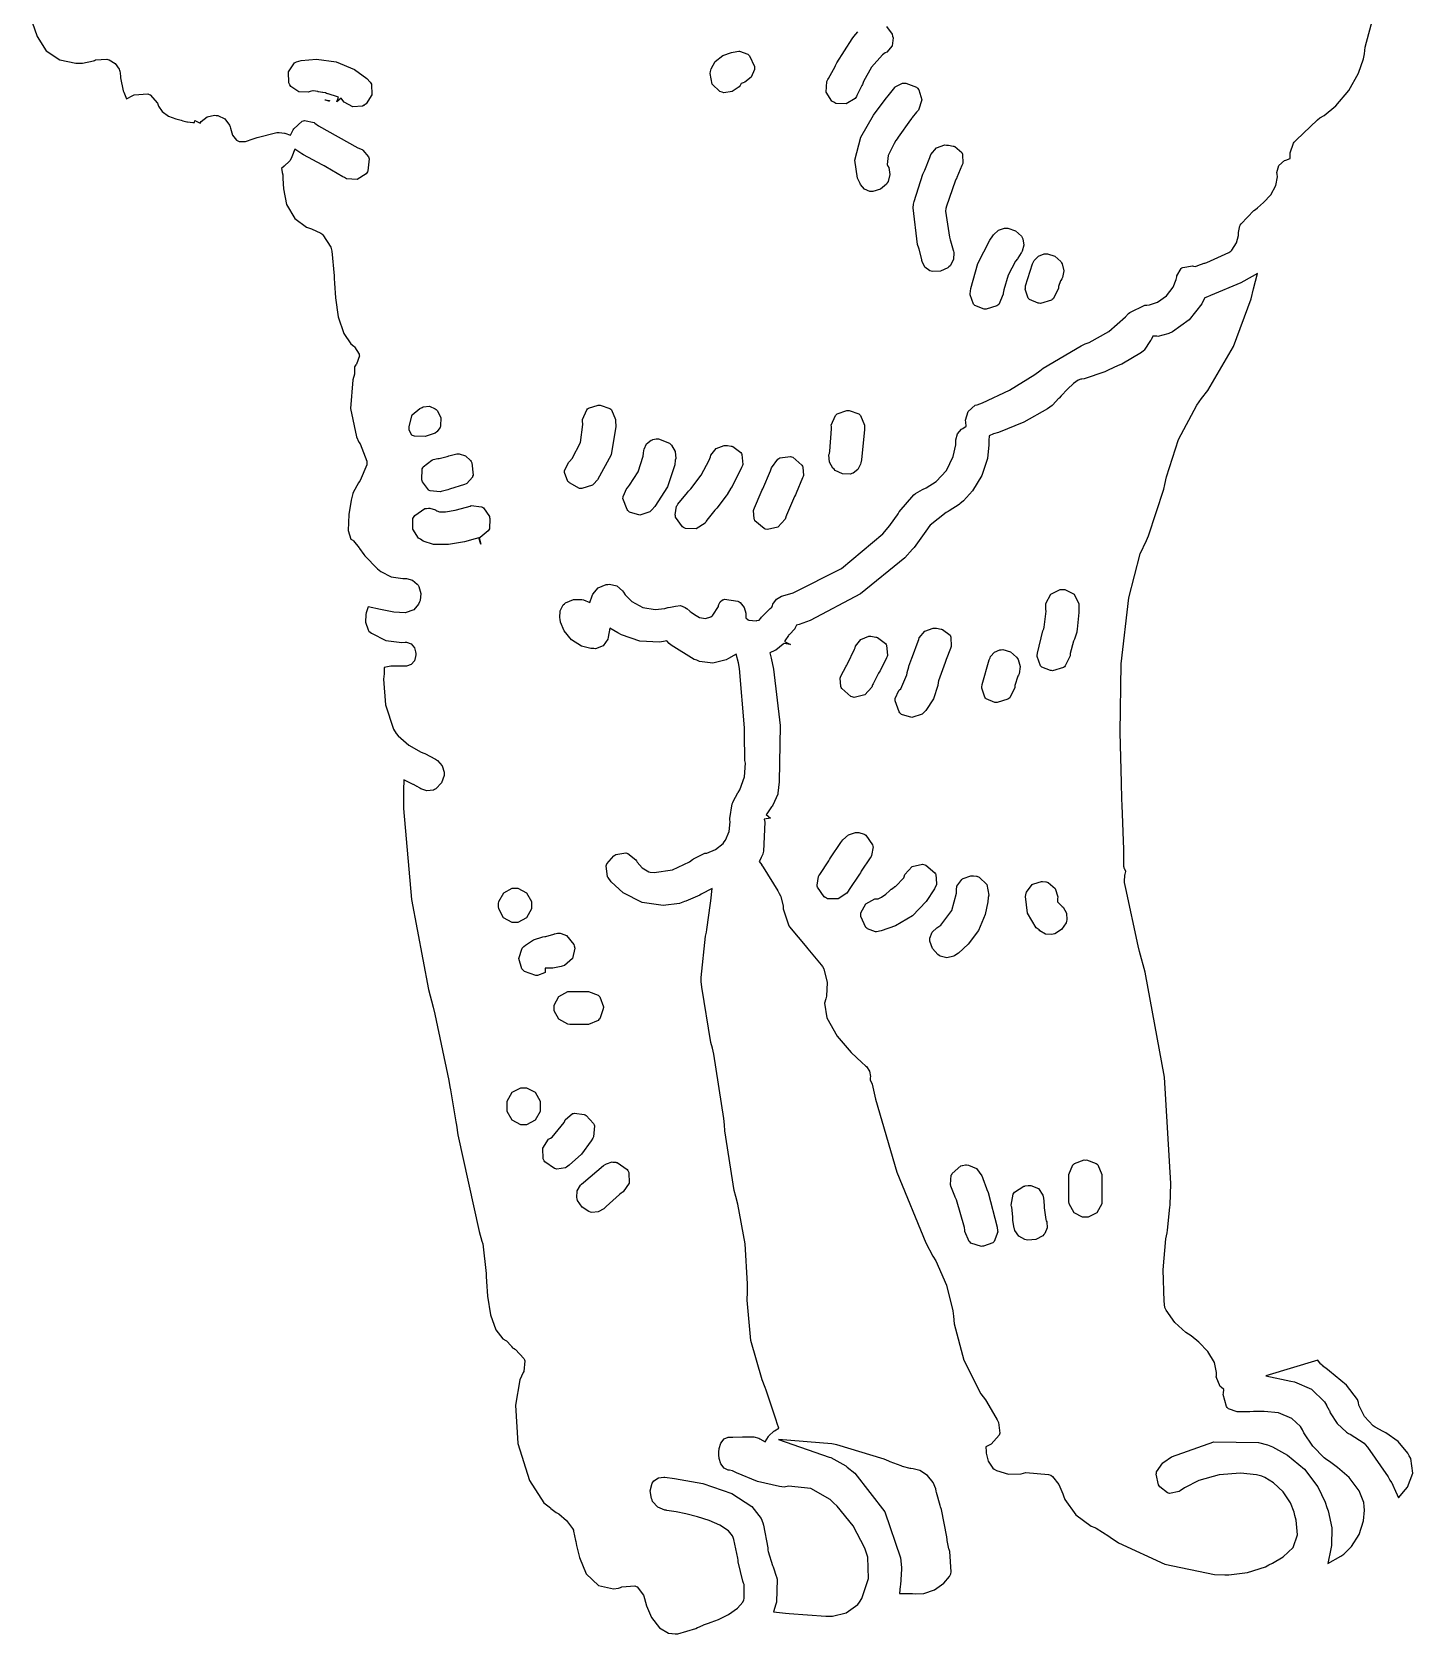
# Model space of a CAD drawing. Extents: x 1.35 to 8.39, y 2.23 to 9.33.
# Drawn here: x 4.453 to 7.599, y 2.23 to 5.881 of the extents above; entities that cross this region are included whole.
import ezdxf

# ---------------------------------------------------------------- set-up
doc = ezdxf.new("R2010")
doc.units = 0
doc.layers.get('0').update_dxf_attribs({"linetype": 'CONTINUOUS'})

msp = doc.modelspace()

# ---------------------------------------------------------------- linework, layer by layer
at = {"color": 0}
for points in [[(4.45313, 5.90321), (4.4649, 5.87071), (4.48503, 5.83794), (4.51633, 5.81728), (4.55296, 5.81006), (4.56521, 5.81006), (4.56776, 5.81011), (4.59315, 5.81521), (4.5956, 5.81614), (4.59793, 5.81728), (4.62343, 5.81896), (4.62597, 5.81814), (4.62907, 5.81733), (4.64236, 5.80897), (4.65153, 5.79622), (4.65261, 5.79313), (4.65278, 5.79199), (4.65429, 5.78043), (4.65446, 5.77924), (4.65446, 5.77919), (4.65462, 5.77615), (4.66103, 5.74653), (4.66217, 5.74365), (4.66868, 5.72879), (4.683, 5.73633), (4.683, 5.73628), (4.68582, 5.73779), (4.71674, 5.73975), (4.71978, 5.73861), (4.72217, 5.73757), (4.73893, 5.71858), (4.73964, 5.71604), (4.74104, 5.71169), (4.7494, 5.69993), (4.76417, 5.68935), (4.78093, 5.68278), (4.79292, 5.67958), (4.79693, 5.6786), (4.80572, 5.67643), (4.80578, 5.67643), (4.80718, 5.67611), (4.81912, 5.67437), (4.82314, 5.67437), (4.82417, 5.67931), (4.83632, 5.67324), (4.83811, 5.67649), (4.85172, 5.68778), (4.86908, 5.69125), (4.87278, 5.6906), (4.87646, 5.69032), (4.89258, 5.68257), (4.90321, 5.66818), (4.90419, 5.66456), (4.90494, 5.66135), (4.91, 5.646), (4.91906, 5.63417), (4.92188, 5.63271), (4.92464, 5.63129), (4.93918, 5.63092), (4.95692, 5.63699), (4.96137, 5.63878), (4.96565, 5.64057), (5.01058, 5.65147), (5.01525, 5.65186), (5.01644, 5.65201), (5.02821, 5.6505), (5.02935, 5.65007), (5.04232, 5.64535), (5.04839, 5.6575), (5.04949, 5.66), (5.06879, 5.67763), (5.0714, 5.67844), (5.07368, 5.67899), (5.09565, 5.67432), (5.09754, 5.6729), (5.10612, 5.66726), (5.19564, 5.61714), (5.20497, 5.61274), (5.20682, 5.61182), (5.21967, 5.59619), (5.22026, 5.59413), (5.22108, 5.59147), (5.21847, 5.5644), (5.21718, 5.5619), (5.21442, 5.55751), (5.19368, 5.54492), (5.16954, 5.54644), (5.16504, 5.54904), (5.16097, 5.55094), (5.12235, 5.57351), (5.11871, 5.57611), (5.11426, 5.57801), (5.07178, 5.60075), (5.06776, 5.60335), (5.05214, 5.61356), (5.04525, 5.59625), (5.04531, 5.59625), (5.04497, 5.59538), (5.04031, 5.58735), (5.03971, 5.58658), (5.03874, 5.58561), (5.0286, 5.57601), (5.02756, 5.57508), (5.02149, 5.56961), (5.02268, 5.56147), (5.02274, 5.56093), (5.02436, 5.55518), (5.02463, 5.55464), (5.02468, 5.54688), (5.02593, 5.52344), (5.0331, 5.48796), (5.05181, 5.45546), (5.07807, 5.43625), (5.08789, 5.43311), (5.09, 5.43224), (5.111, 5.4221), (5.11307, 5.42096), (5.11583, 5.41889), (5.13411, 5.39057), (5.13488, 5.38715), (5.13596, 5.38157), (5.14171, 5.32503), (5.14176, 5.31933), (5.14225, 5.30826), (5.14447, 5.27496), (5.15067, 5.23167), (5.16351, 5.19353), (5.17936, 5.17019), (5.18642, 5.16461), (5.1881, 5.16347), (5.19846, 5.14649), (5.19868, 5.14442), (5.19889, 5.14236), (5.19233, 5.12358), (5.19092, 5.12207), (5.18756, 5.11789), (5.18756, 5.10656), (5.18761, 5.10656), (5.18767, 5.10612), (5.18767, 5.10157), (5.18761, 5.10107), (5.1836, 5.08826), (5.17828, 5.02251), (5.19211, 4.95801), (5.19775, 4.94581), (5.20036, 4.94239), (5.21565, 4.9025), (5.21599, 4.89817), (5.21556, 4.89432), (5.20096, 4.85872), (5.19857, 4.85563), (5.19715, 4.85351), (5.18479, 4.83138), (5.18375, 4.82904), (5.18365, 4.82883), (5.18018, 4.81407), (5.17449, 4.78082), (5.17344, 4.74501), (5.17936, 4.72493), (5.18375, 4.72228), (5.18554, 4.72125), (5.1984, 4.70546), (5.19906, 4.70344), (5.20904, 4.68994), (5.21149, 4.68658), (5.24046, 4.65701), (5.24382, 4.65446), (5.24794, 4.6511), (5.27165, 4.63938), (5.29775, 4.6351), (5.30311, 4.63536), (5.30604, 4.63542), (5.31976, 4.63135), (5.33083, 4.62224), (5.33247, 4.61974), (5.33431, 4.61692), (5.33892, 4.60124), (5.33724, 4.5849), (5.33594, 4.58176), (5.33393, 4.57682), (5.32275, 4.56392), (5.30311, 4.55707), (5.27756, 4.55826), (5.25444, 4.56272), (5.24685, 4.56451), (5.21853, 4.57058), (5.21463, 4.55692), (5.21338, 4.55344), (5.21257, 4.53543), (5.21853, 4.51844), (5.22071, 4.5154), (5.22635, 4.51047), (5.25922, 4.49397), (5.29568, 4.48921), (5.30317, 4.49013), (5.30658, 4.49013), (5.31694, 4.48622), (5.32417, 4.47743), (5.32699, 4.4681), (5.32747, 4.46403), (5.32747, 4.46262), (5.32747, 4.46126), (5.32699, 4.45714), (5.32417, 4.44781), (5.31689, 4.43901), (5.30658, 4.43511), (5.30317, 4.43511), (5.2704, 4.43511), (5.25532, 4.43261), (5.25532, 4.41758), (5.25537, 4.41758), (5.25401, 4.40587), (5.25825, 4.3476), (5.27681, 4.29215), (5.28261, 4.28179), (5.28689, 4.27692), (5.31147, 4.25575), (5.33963, 4.23964), (5.34571, 4.23725), (5.34814, 4.23611), (5.37207, 4.22325), (5.3744, 4.22179), (5.37722, 4.22021), (5.38769, 4.20856), (5.39214, 4.19347), (5.39199, 4.19021), (5.39182, 4.18653), (5.38569, 4.16949), (5.37343, 4.15619), (5.37022, 4.15429), (5.36746, 4.153), (5.35281, 4.15121), (5.33882, 4.15582), (5.33643, 4.15767), (5.33583, 4.15799), (5.33035, 4.16103), (5.32981, 4.16129), (5.32926, 4.16162), (5.32183, 4.16569), (5.32107, 4.16601), (5.30029, 4.17632), (5.29921, 4.1531), (5.29915, 4.15315), (5.29964, 4.11139), (5.31776, 3.90349), (5.3565, 3.6984), (5.36735, 3.65799), (5.37082, 3.64208), (5.40235, 3.49126), (5.40489, 3.477), (5.40625, 3.46967), (5.41872, 3.39665), (5.41997, 3.38932), (5.41997, 3.38926), (5.42307, 3.36692), (5.47163, 3.14675), (5.47825, 3.12517), (5.47982, 3.11854), (5.48801, 3.05089), (5.48807, 3.04406), (5.48861, 3.03288), (5.491, 2.99918), (5.49729, 2.95736), (5.51004, 2.92247), (5.52576, 2.90246), (5.53261, 2.89822), (5.5339, 2.89746), (5.54486, 2.88656), (5.54568, 2.88519), (5.54801, 2.88146), (5.55192, 2.8795), (5.55186, 2.8795), (5.55453, 2.87825), (5.57383, 2.85726), (5.57487, 2.85449), (5.57563, 2.85215), (5.57346, 2.82796), (5.57226, 2.82574), (5.56429, 2.80886), (5.55469, 2.75142), (5.55957, 2.66357), (5.58621, 2.57964), (5.61897, 2.52881), (5.63396, 2.51687), (5.6351, 2.51594), (5.64757, 2.5064), (5.64893, 2.50543), (5.64893, 2.50549), (5.65294, 2.50319), (5.67063, 2.4885), (5.68435, 2.47006), (5.68642, 2.46588), (5.6869, 2.46414), (5.69146, 2.44293), (5.69194, 2.44054), (5.69368, 2.43138), (5.70003, 2.40386), (5.71544, 2.36681), (5.74338, 2.34006), (5.77815, 2.33274), (5.78917, 2.33431), (5.79389, 2.33578), (5.7966, 2.33724), (5.82656, 2.33903), (5.82949, 2.33789), (5.83176, 2.33686), (5.84657, 2.31803), (5.84711, 2.31554), (5.84842, 2.31017), (5.85314, 2.29406), (5.86442, 2.26725), (5.88286, 2.24333), (5.90326, 2.2315), (5.91049, 2.23047), (5.91129, 2.23036), (5.91813, 2.22965), (5.92042, 2.22965), (5.92464, 2.22993), (5.96528, 2.24203), (5.96903, 2.24408), (5.97021, 2.24463), (5.98199, 2.24978), (5.98313, 2.25017), (5.99457, 2.25439), (6.00011, 2.2564), (6.01671, 2.26275), (6.04004, 2.27382), (6.06065, 2.28847), (6.07232, 2.30231), (6.0746, 2.30757), (6.07454, 2.30757), (6.07579, 2.31065), (6.07519, 2.34261), (6.07383, 2.3456), (6.07221, 2.34983), (6.06207, 2.39372), (6.06168, 2.39822), (6.06125, 2.40261), (6.05214, 2.44526), (6.05078, 2.44937), (6.04921, 2.45367), (6.03961, 2.46457), (6.02035, 2.47749), (5.99582, 2.48817), (5.96903, 2.49669), (5.94293, 2.50325), (5.92046, 2.50782), (5.90457, 2.51053), (5.89865, 2.51139), (5.89828, 2.51144), (5.89464, 2.51178), (5.87864, 2.51872), (5.86703, 2.53174), (5.86567, 2.53504), (5.8641, 2.53842), (5.86154, 2.55621), (5.866, 2.57357), (5.86794, 2.57671), (5.86951, 2.57878), (5.8801, 2.58556), (5.89258, 2.58724), (5.89513, 2.58669), (5.91672, 2.58431), (5.98118, 2.57221), (6.04715, 2.54997), (6.09272, 2.52013), (6.1141, 2.493), (6.11778, 2.48269), (6.11936, 2.47771), (6.12924, 2.42622), (6.12961, 2.42096), (6.13015, 2.41764), (6.13992, 2.38542), (6.14133, 2.38232), (6.14208, 2.38049), (6.14882, 2.36149), (6.14936, 2.35954), (6.15056, 2.35444), (6.14903, 2.30246), (6.14757, 2.29742), (6.14264, 2.28), (6.17008, 2.27718), (6.17839, 2.27621), (6.26183, 2.27029), (6.27024, 2.27013), (6.27686, 2.26992), (6.30817, 2.27772), (6.33436, 2.29656), (6.33849, 2.30176), (6.34392, 2.31011), (6.35883, 2.35622), (6.35699, 2.40474), (6.354, 2.41417), (6.35037, 2.42524), (6.32411, 2.47635), (6.28771, 2.52083), (6.27903, 2.52849), (6.27175, 2.53608), (6.22726, 2.56082), (6.17671, 2.56629), (6.16644, 2.56424), (6.15608, 2.56549), (6.10574, 2.57736), (6.05778, 2.59674), (6.04867, 2.60167), (6.04178, 2.60331), (6.03879, 2.60331), (6.02983, 2.60736), (6.02235, 2.61724), (6.01856, 2.62956), (6.01747, 2.63803), (6.01747, 2.64085), (6.01747, 2.64372), (6.01856, 2.65224), (6.0224, 2.66456), (6.02983, 2.67443), (6.03879, 2.67844), (6.04178, 2.67844), (6.04969, 2.67844), (6.0715, 2.67876), (6.07362, 2.67887), (6.07954, 2.67904), (6.09776, 2.67871), (6.10883, 2.67563), (6.11117, 2.67437), (6.12332, 2.66781), (6.13086, 2.67958), (6.13092, 2.67964), (6.13178, 2.68093), (6.14333, 2.69168), (6.14475, 2.69243), (6.1544, 2.69851), (6.15104, 2.70953), (6.14882, 2.71701), (6.12592, 2.78537), (6.12364, 2.79172), (6.11621, 2.80886), (6.0911, 2.89817), (6.08236, 2.9905), (6.08311, 3.00911), (6.0835, 3.0275), (6.07764, 3.11893), (6.06125, 3.2091), (6.05643, 3.22678), (6.05296, 3.24013), (6.03125, 3.37603), (6.03043, 3.38976), (6.02951, 3.40457), (6.00667, 3.55083), (6.00304, 3.56515), (5.99989, 3.57758), (5.97874, 3.70389), (5.97771, 3.71664), (5.97781, 3.72607), (5.98774, 3.81976), (5.98958, 3.829), (5.99056, 3.83518), (5.99918, 3.89492), (5.99978, 3.90044), (6.00271, 3.9285), (5.97771, 3.91542), (5.97765, 3.91542), (5.97461, 3.91374), (5.94282, 3.89979), (5.93951, 3.89871), (5.928, 3.89464), (5.8909, 3.88992), (5.84321, 3.89692), (5.80013, 3.91846), (5.7724, 3.94353), (5.76535, 3.9534), (5.76406, 3.95562), (5.76118, 3.97999), (5.76193, 3.98236), (5.76264, 3.98481), (5.77869, 4.00331), (5.78103, 4.00439), (5.78299, 4.00581), (5.80593, 4.00982), (5.80832, 4.00922), (5.81065, 4.00863), (5.82883, 3.99403), (5.82997, 3.99186), (5.8316, 3.98872), (5.8431, 3.97564), (5.85824, 3.9669), (5.86165, 3.96593), (5.87028, 3.96533), (5.91254, 3.97151), (5.95122, 3.98958), (5.95811, 3.99485), (5.96029, 3.99625), (5.98324, 4.00797), (5.98568, 4.0089), (5.99013, 4.0095), (6.01058, 4.01753), (6.02761, 4.03147), (6.03033, 4.03504), (6.03299, 4.03868), (6.04167, 4.05892), (6.04357, 4.08083), (6.04292, 4.08524), (6.04269, 4.0886), (6.04818, 4.12142), (6.04949, 4.12451), (6.05072, 4.12706), (6.06125, 4.14638), (6.06212, 4.14785), (6.0656, 4.15326), (6.0765, 4.18294), (6.0784, 4.21446), (6.07742, 4.22076), (6.07715, 4.22592), (6.07611, 4.27653), (6.07607, 4.28153), (6.07639, 4.29508), (6.06489, 4.42985), (6.06228, 4.44314), (6.05767, 4.463), (6.03999, 4.45296), (6.03444, 4.44987), (6.00435, 4.44249), (5.97364, 4.44629), (5.96783, 4.44874), (5.96192, 4.45085), (5.90924, 4.48307), (5.90474, 4.48736), (5.89919, 4.493), (5.89139, 4.4916), (5.88243, 4.49018), (5.83794, 4.49235), (5.79579, 4.50672), (5.78808, 4.51133), (5.76986, 4.52229), (5.76568, 4.50125), (5.76563, 4.50125), (5.76503, 4.49729), (5.75429, 4.48188), (5.73676, 4.47515), (5.73275, 4.47547), (5.72586, 4.47558), (5.70529, 4.4809), (5.68213, 4.49507), (5.66521, 4.51633), (5.65739, 4.53603), (5.65647, 4.54281), (5.65543, 4.54596), (5.65597, 4.56158), (5.66347, 4.57536), (5.6659, 4.57747), (5.66883, 4.58008), (5.68636, 4.58772), (5.70546, 4.58762), (5.70921, 4.58637), (5.72379, 4.58083), (5.72894, 4.59554), (5.72894, 4.5956), (5.73053, 4.59928), (5.74328, 4.61367), (5.76085, 4.62153), (5.76481, 4.6219), (5.76839, 4.62235), (5.78521, 4.61843), (5.79856, 4.60736), (5.8004, 4.60422), (5.80419, 4.59819), (5.81993, 4.58268), (5.84483, 4.56912), (5.87283, 4.56446), (5.89475, 4.56694), (5.90153, 4.56933), (5.90207, 4.56933), (5.90739, 4.56982), (5.90793, 4.56993), (5.91531, 4.57146), (5.919, 4.57226), (5.93061, 4.57346), (5.94092, 4.56917), (5.94396, 4.56722), (5.9439, 4.56722), (5.94467, 4.56674), (5.95193, 4.56104), (5.95264, 4.56039), (5.95492, 4.55849), (5.96203, 4.5529), (5.97396, 4.54622), (5.98768, 4.54406), (5.99929, 4.54779), (6.00239, 4.55007), (6.00418, 4.5516), (6.01671, 4.57135), (6.01731, 4.57362), (6.01801, 4.57568), (6.02115, 4.58242), (6.02604, 4.58626), (6.02761, 4.58681), (6.02767, 4.58681), (6.03071, 4.58794), (6.06142, 4.58393), (6.06413, 4.58203), (6.06646, 4.5804), (6.07519, 4.5695), (6.07904, 4.55604), (6.07904, 4.55317), (6.07904, 4.5459), (6.08458, 4.54139), (6.08604, 4.54042), (6.10275, 4.53863), (6.10439, 4.53922), (6.11008, 4.54031), (6.11361, 4.54497), (6.11367, 4.54503), (6.11518, 4.5471), (6.13308, 4.56543), (6.13514, 4.567), (6.13861, 4.56972), (6.14014, 4.57394), (6.14014, 4.574), (6.141, 4.57671), (6.14903, 4.58783), (6.16069, 4.595), (6.16347, 4.59565), (6.18728, 4.60275), (6.29742, 4.65793), (6.39171, 4.73714), (6.40767, 4.75624), (6.40929, 4.75831), (6.42486, 4.78065), (6.42643, 4.78299), (6.42888, 4.78749), (6.46208, 4.82579), (6.46619, 4.82883), (6.48193, 4.83832), (6.49013, 4.84153), (6.51286, 4.85612), (6.53674, 4.88167), (6.55208, 4.91308), (6.55767, 4.93951), (6.55772, 4.94829), (6.55767, 4.95128), (6.56185, 4.9649), (6.57107, 4.97575), (6.57357, 4.97726), (6.58143, 4.98264), (6.58062, 4.99164), (6.58068, 4.99164), (6.58003, 4.9961), (6.58594, 5.01617), (6.60178, 5.02994), (6.60607, 5.03114), (6.61887, 5.03575), (6.68039, 5.06446), (6.73801, 5.10032), (6.74892, 5.10851), (6.757, 5.11447), (6.8431, 5.16558), (6.85221, 5.16986), (6.86176, 5.1735), (6.90614, 5.19835), (6.94467, 5.23144), (6.95139, 5.23921), (6.95432, 5.24169), (6.98876, 5.25786), (6.99257, 5.25851), (6.99881, 5.25922), (7.01708, 5.2654), (7.03765, 5.27935), (7.05279, 5.29904), (7.06006, 5.31689), (7.06114, 5.32308), (7.06136, 5.32508), (7.07129, 5.34201), (7.07292, 5.34321), (7.07487, 5.3444), (7.09685, 5.34776), (7.09907, 5.34722), (7.10331, 5.34636), (7.10736, 5.34793), (7.10878, 5.34847), (7.12332, 5.35357), (7.12478, 5.354), (7.12999, 5.35563), (7.17947, 5.37825), (7.18414, 5.38113), (7.1869, 5.38385), (7.1971, 5.40007), (7.20171, 5.41699), (7.20171, 5.42258), (7.20182, 5.4241), (7.20492, 5.43892), (7.2054, 5.44032), (7.20762, 5.4439), (7.23693, 5.47401), (7.24046, 5.47635), (7.24517, 5.48014), (7.25906, 5.49192), (7.27572, 5.50965), (7.28717, 5.53093), (7.29064, 5.55057), (7.29015, 5.55697), (7.2895, 5.56049), (7.29383, 5.57656), (7.30626, 5.58768), (7.30968, 5.58865), (7.31982, 5.59218), (7.31982, 5.60292), (7.31972, 5.60536), (7.32715, 5.62761), (7.32867, 5.62944), (7.33306, 5.63456), (7.38194, 5.68083), (7.38732, 5.6849), (7.39703, 5.69086), (7.42378, 5.71283), (7.4534, 5.74729), (7.47526, 5.78717), (7.48639, 5.81999), (7.4885, 5.83117), (7.49018, 5.84592), (7.50922, 5.91715)], [(6.40012, 5.89307), (6.41265, 5.87576), (6.41374, 5.87136), (6.41493, 5.86757), (6.41254, 5.84901), (6.4005, 5.83469), (6.39692, 5.83296), (6.3909, 5.8284), (6.3655, 5.80089), (6.34722, 5.76828), (6.34478, 5.76112), (6.34364, 5.75874), (6.33236, 5.73617), (6.33122, 5.7341), (6.33122, 5.73406), (6.32856, 5.7296), (6.30817, 5.71674), (6.28407, 5.71815), (6.27962, 5.72081), (6.27512, 5.72347), (6.26226, 5.74387), (6.26367, 5.76796), (6.26633, 5.7724), (6.26785, 5.77507), (6.28256, 5.80181), (6.28396, 5.80447), (6.28674, 5.81039), (6.32129, 5.86524), (6.32542, 5.87028), (6.33469, 5.88097)]]:
    msp.add_lwpolyline(points, dxfattribs=at)
for points in [[(5.21018, 5.71425), (5.21013, 5.71425), (5.20594, 5.71197), (5.18381, 5.7105), (5.16428, 5.72114), (5.16151, 5.72493), (5.15994, 5.72706), (5.1575, 5.72976), (5.14757, 5.72151), (5.15126, 5.73247), (5.14919, 5.73318), (5.12804, 5.73958), (5.12603, 5.74013), (5.12299, 5.74083), (5.12299, 5.74197), (5.11561, 5.74306), (5.11572, 5.74311), (5.11481, 5.74322), (5.10607, 5.74463), (5.10519, 5.74479), (5.10417, 5.74511), (5.09358, 5.74653), (5.09256, 5.74647), (5.08649, 5.74511), (5.08219, 5.74354), (5.06076, 5.74474), (5.04292, 5.75672), (5.04047, 5.76053), (5.03803, 5.76519), (5.03749, 5.78965), (5.05083, 5.81022), (5.05533, 5.81288), (5.06629, 5.81592), (5.10097, 5.81896), (5.14578, 5.81278), (5.18744, 5.79508), (5.21565, 5.77474), (5.22358, 5.7665), (5.22613, 5.76199), (5.22738, 5.73779), (5.21457, 5.71718), (5.21013, 5.71442), (5.21018, 5.71425)], [(6.07357, 5.76497), (6.06907, 5.76324), (6.06646, 5.75922), (6.06651, 5.75922), (6.06418, 5.75597), (6.04829, 5.74501), (6.02914, 5.74246), (6.02522, 5.74333), (6.02018, 5.7449), (6.00256, 5.76188), (5.99778, 5.78597), (5.99918, 5.79101), (6.00022, 5.79693), (6.00956, 5.81358), (6.02724, 5.82731), (6.04688, 5.83442), (6.05903, 5.83669), (6.0631, 5.83703), (6.06515, 5.83713), (6.0841, 5.82992), (6.08561, 5.82844), (6.08768, 5.82661), (6.09918, 5.80219), (6.09928, 5.79937), (6.09912, 5.79546), (6.09185, 5.77815), (6.07731, 5.76622), (6.07362, 5.76497), (6.07357, 5.76497)], [(6.46918, 5.69894), (6.46821, 5.69775), (6.45844, 5.6856), (6.45747, 5.68435), (6.45421, 5.68078), (6.42617, 5.64144), (6.42383, 5.63721), (6.42139, 5.63325), (6.4171, 5.62642), (6.40338, 5.59896), (6.40147, 5.57844), (6.40315, 5.57508), (6.40483, 5.5721), (6.40776, 5.55588), (6.40354, 5.53993), (6.40164, 5.53706), (6.39963, 5.53396), (6.38585, 5.5224), (6.3686, 5.51719), (6.3649, 5.51725), (6.36208, 5.51747), (6.34961, 5.52279), (6.3406, 5.53288), (6.33957, 5.53549), (6.33356, 5.54736), (6.32781, 5.58903), (6.3411, 5.64111), (6.37033, 5.69125), (6.39714, 5.72715), (6.40642, 5.73882), (6.41857, 5.75461), (6.41976, 5.75613), (6.43653, 5.764), (6.43847, 5.764), (6.44108, 5.764), (6.44374, 5.76406), (6.4681, 5.75483), (6.47011, 5.75304), (6.47353, 5.74918), (6.48019, 5.72586), (6.47271, 5.70275), (6.46913, 5.699), (6.46918, 5.69894)], [(5.1301, 5.72288), (5.12939, 5.7231), (5.1225, 5.72526), (5.12185, 5.72542), (5.12071, 5.72542), (5.12071, 5.72597), (5.13103, 5.72433), (5.13097, 5.72424), (5.1301, 5.72325), (5.13004, 5.72304), (5.1301, 5.72288)], [(6.49957, 5.59733), (6.50087, 5.60135), (6.51389, 5.61654), (6.53261, 5.62337), (6.53683, 5.62321), (6.5409, 5.62321), (6.55181, 5.62093), (6.55317, 5.62044), (6.55524, 5.61985), (6.57135, 5.60628), (6.57232, 5.60428), (6.57324, 5.60232), (6.57368, 5.58128), (6.57286, 5.57926), (6.57183, 5.57656), (6.56017, 5.54904), (6.55897, 5.54628), (6.55892, 5.54622), (6.55621, 5.54085), (6.5364, 5.48421), (6.53515, 5.47831), (6.53461, 5.47228), (6.54303, 5.41292), (6.54525, 5.40722), (6.5459, 5.40506), (6.55181, 5.38346), (6.55231, 5.38129), (6.55317, 5.3781), (6.55225, 5.36214), (6.5446, 5.3481), (6.54215, 5.34586), (6.53939, 5.34337), (6.52317, 5.33556), (6.50515, 5.33464), (6.50157, 5.33556), (6.49875, 5.33649), (6.48753, 5.34494), (6.48101, 5.35736), (6.48058, 5.36025), (6.48004, 5.36263), (6.47407, 5.3859), (6.47347, 5.38818), (6.47071, 5.39626), (6.46056, 5.47987), (6.46132, 5.48833), (6.46257, 5.49479), (6.48286, 5.55692), (6.48562, 5.56282), (6.48682, 5.56569), (6.49854, 5.59451), (6.49957, 5.59739), (6.49957, 5.59733)], [(6.64236, 5.41607), (6.64378, 5.41883), (6.65468, 5.42914), (6.66889, 5.43392), (6.67204, 5.43386), (6.67269, 5.43386), (6.67643, 5.43375), (6.69368, 5.42785), (6.70719, 5.41564), (6.70915, 5.41238), (6.71061, 5.40972), (6.71306, 5.39524), (6.70904, 5.38103), (6.70731, 5.37853), (6.70654, 5.37739), (6.69894, 5.36513), (6.69824, 5.36388), (6.6939, 5.35818), (6.67703, 5.32693), (6.66678, 5.29292), (6.66581, 5.28581), (6.66581, 5.28315), (6.65539, 5.25988), (6.65343, 5.25808), (6.65142, 5.25635), (6.62696, 5.24903), (6.62435, 5.24935), (6.62201, 5.24924), (6.60124, 5.25754), (6.59967, 5.25917), (6.59804, 5.26085), (6.5905, 5.2819), (6.59071, 5.28418), (6.59218, 5.29611), (6.60829, 5.35335), (6.63536, 5.40636), (6.64236, 5.41607)], [(6.73508, 5.35726), (6.73622, 5.35997), (6.74576, 5.37022), (6.75879, 5.37538), (6.76172, 5.37549), (6.76297, 5.37549), (6.7666, 5.37538), (6.78331, 5.36963), (6.79671, 5.35801), (6.79867, 5.35493), (6.8004, 5.35215), (6.8041, 5.33681), (6.80078, 5.32129), (6.7991, 5.31847), (6.79699, 5.31461), (6.79699, 5.31467), (6.79622, 5.31353), (6.79161, 5.30046), (6.7915, 5.29904), (6.79135, 5.29633), (6.77962, 5.27294), (6.77756, 5.27121), (6.77544, 5.26947), (6.75032, 5.26226), (6.74767, 5.26258), (6.74539, 5.26253), (6.72547, 5.27106), (6.72396, 5.27268), (6.72244, 5.27436), (6.71593, 5.29497), (6.71625, 5.29719), (6.71664, 5.30251), (6.73236, 5.35271), (6.73508, 5.35726)], [(6.11415, 3.99832), (6.10997, 3.99007), (6.11546, 3.98253), (6.1154, 3.98253), (6.11903, 3.97732), (6.15229, 3.92301), (6.15533, 3.91737), (6.15831, 3.91211), (6.15924, 3.9101), (6.16428, 3.88878), (6.16439, 3.88656), (6.1645, 3.88243), (6.17736, 3.84381), (6.17974, 3.84039), (6.18267, 3.83643), (6.21431, 3.79878), (6.21756, 3.79503), (6.22081, 3.79129), (6.25119, 3.75499), (6.25401, 3.75114), (6.25401, 3.75119), (6.25683, 3.74544), (6.26443, 3.71479), (6.26303, 3.68317), (6.26133, 3.67692), (6.2589, 3.66699), (6.26421, 3.63396), (6.28706, 3.59239), (6.31967, 3.55496), (6.34375, 3.53185), (6.352, 3.52431), (6.354, 3.52274), (6.361, 3.51232), (6.36322, 3.49994), (6.3629, 3.49735), (6.36236, 3.49278), (6.3674, 3.48258), (6.3674, 3.48253), (6.37451, 3.44851), (6.4235, 3.2819), (6.48975, 3.12142), (6.50553, 3.09039), (6.51199, 3.08008), (6.53678, 3.0249), (6.55094, 2.96599), (6.55214, 2.95383), (6.55388, 2.93664), (6.57601, 2.85374), (6.61486, 2.77729), (6.62506, 2.76324), (6.6275, 2.75917), (6.65175, 2.71772), (6.65408, 2.71343), (6.65408, 2.71338), (6.65533, 2.71126), (6.65831, 2.68756), (6.65761, 2.68517), (6.65663, 2.68251), (6.63803, 2.66206), (6.63542, 2.66086), (6.62592, 2.65631), (6.62685, 2.64583), (6.62685, 2.64199), (6.63172, 2.62354), (6.64219, 2.60764), (6.64507, 2.60499), (6.65012, 2.60206), (6.67757, 2.59392), (6.70628, 2.59463), (6.71192, 2.59608), (6.71707, 2.59728), (6.7691, 2.59343), (6.77408, 2.59147), (6.77772, 2.58849), (6.79237, 2.57042), (6.80186, 2.54915), (6.80296, 2.54454), (6.80615, 2.5364), (6.83122, 2.50119), (6.86604, 2.47564), (6.87418, 2.47222), (6.87722, 2.4706), (6.90663, 2.45242), (6.90944, 2.45042), (6.92871, 2.43722), (7.03396, 2.38894), (7.14735, 2.36535), (7.17074, 2.36447), (7.17942, 2.36426), (7.22239, 2.36947), (7.26346, 2.38297), (7.27126, 2.38687), (7.27946, 2.39128), (7.3036, 2.40543), (7.3265, 2.42654), (7.33658, 2.45594), (7.3335, 2.48904), (7.33051, 2.49946), (7.32883, 2.50694), (7.32026, 2.52849), (7.3036, 2.55376), (7.28142, 2.57443), (7.26161, 2.58649), (7.25461, 2.58931), (7.24283, 2.59233), (7.20622, 2.59619), (7.15799, 2.59267), (7.11165, 2.57904), (7.07872, 2.5625), (7.06879, 2.55556), (7.06685, 2.55425), (7.0446, 2.55003), (7.04232, 2.55057), (7.04004, 2.55117), (7.02225, 2.56515), (7.02115, 2.56722), (7.01958, 2.56933), (7.01406, 2.59392), (7.0146, 2.59646), (7.01508, 2.59907), (7.02951, 2.61974), (7.03174, 2.6211), (7.04889, 2.63308), (7.14524, 2.66732), (7.24744, 2.66624), (7.26764, 2.66049), (7.27951, 2.65614), (7.31332, 2.63747), (7.35211, 2.60508), (7.38254, 2.56478), (7.39958, 2.53017), (7.40338, 2.51801), (7.40625, 2.51047), (7.41433, 2.47131), (7.41368, 2.43132), (7.41222, 2.42333), (7.4056, 2.39003), (7.43479, 2.40722), (7.44146, 2.41189), (7.45904, 2.42936), (7.47651, 2.45654), (7.48643, 2.48731), (7.48876, 2.51199), (7.48813, 2.52007), (7.48714, 2.52935), (7.47635, 2.55621), (7.45389, 2.58594), (7.42725, 2.60932), (7.40918, 2.62235), (7.40306, 2.62646), (7.39714, 2.63103), (7.37125, 2.6575), (7.35064, 2.68821), (7.34739, 2.69488), (7.34299, 2.70242), (7.32324, 2.72103), (7.29318, 2.73351), (7.26025, 2.73703), (7.23583, 2.73649), (7.22775, 2.73606), (7.22271, 2.73579), (7.1984, 2.73579), (7.17882, 2.74251), (7.17617, 2.74561), (7.17426, 2.74794), (7.16689, 2.77567), (7.16738, 2.7786), (7.16846, 2.78678), (7.16237, 2.79215), (7.16038, 2.79372), (7.15104, 2.81581), (7.15136, 2.81831), (7.15175, 2.82579), (7.14681, 2.84864), (7.13222, 2.87364), (7.11133, 2.89475), (7.09403, 2.90881), (7.08817, 2.91331), (7.08817, 2.91325), (7.08214, 2.91678), (7.05643, 2.9394), (7.03706, 2.96767), (7.03429, 2.97401), (7.03244, 2.98817), (7.03, 3.05931), (7.0364, 3.13015), (7.03907, 3.14415), (7.03976, 3.14996), (7.04546, 3.20275), (7.04579, 3.20731), (7.04585, 3.20731), (7.04736, 3.25608), (7.03293, 3.49886), (6.98931, 3.73812), (6.97629, 3.7851), (6.97336, 3.79801), (6.94482, 3.92887), (6.94217, 3.94217), (6.94179, 3.94374), (6.94276, 3.95953), (6.94331, 3.96099), (6.94526, 3.96707), (6.94254, 3.97265), (6.94222, 3.97319), (6.94038, 3.97906), (6.94038, 3.97965), (6.94038, 4.0179), (6.93685, 4.11893), (6.93636, 4.13265), (6.93494, 4.17051), (6.93192, 4.28407), (6.93463, 4.44092), (6.95215, 4.59099), (6.97808, 4.69125), (6.99224, 4.72206), (6.99229, 4.72206), (6.99658, 4.73242), (7.03153, 4.83882), (7.03418, 4.84967), (7.03749, 4.86729), (7.06515, 4.95204), (7.10699, 5.03065), (7.1174, 5.04525), (7.13183, 5.06364), (7.19075, 5.16374), (7.23074, 5.27279), (7.23579, 5.29557), (7.24528, 5.33051), (7.21376, 5.31288), (7.21371, 5.31288), (7.20703, 5.3094), (7.13803, 5.27989), (7.13092, 5.27746), (7.12483, 5.27528), (7.12224, 5.26958), (7.12218, 5.26953), (7.118, 5.26112), (7.08931, 5.22472), (7.05176, 5.1976), (7.04318, 5.19374), (7.04107, 5.1926), (7.01807, 5.18712), (7.01568, 5.18718), (7.00689, 5.18718), (7.0025, 5.17953), (7.00119, 5.17731), (6.98665, 5.15582), (6.98508, 5.15375), (6.98107, 5.15033), (6.93604, 5.12397), (6.93115, 5.12213), (6.919, 5.11675), (6.91758, 5.11615), (6.90321, 5.10949), (6.90175, 5.10878), (6.90175, 5.10883), (6.89735, 5.10639), (6.85004, 5.09028), (6.84511, 5.08951), (6.84289, 5.08946), (6.83637, 5.08713), (6.82601, 5.07997), (6.81222, 5.06685), (6.79801, 5.05171), (6.79335, 5.0466), (6.79204, 5.04514), (6.77843, 5.03076), (6.77701, 5.0294), (6.76682, 5.02225), (6.71283, 4.9916), (6.65528, 4.96837), (6.64333, 4.96485), (6.63336, 4.96039), (6.63297, 4.94982), (6.63331, 4.93961), (6.62956, 4.90869), (6.61703, 4.86996), (6.59603, 4.83507), (6.57514, 4.81196), (6.56722, 4.8055), (6.56515, 4.80382), (6.54275, 4.78911), (6.54036, 4.78787), (6.53603, 4.78592), (6.49908, 4.75662), (6.49615, 4.75282), (6.49343, 4.74832), (6.46272, 4.70578), (6.45931, 4.70176), (6.44168, 4.68235), (6.34076, 4.6001), (6.22558, 4.53933), (6.20085, 4.53065), (6.19476, 4.5286), (6.19206, 4.52251), (6.192, 4.52251), (6.19125, 4.52089), (6.1791, 4.50749), (6.17751, 4.50657), (6.17638, 4.50553), (6.16813, 4.49283), (6.16764, 4.49138), (6.18137, 4.48497), (6.16564, 4.48731), (6.1645, 4.4854), (6.14768, 4.47157), (6.14561, 4.47081), (6.13428, 4.46565), (6.13715, 4.4535), (6.1371, 4.4535), (6.14258, 4.42828), (6.15739, 4.30051), (6.15511, 4.17188), (6.15213, 4.14621), (6.15192, 4.14344), (6.14111, 4.11849), (6.13926, 4.11643), (6.13775, 4.11453), (6.1269, 4.09901), (6.12597, 4.09754), (6.13558, 4.08882), (6.12147, 4.08692), (6.12147, 4.08653), (6.12256, 4.07997), (6.11979, 4.014), (6.11822, 4.00754), (6.11789, 4.00678), (6.11453, 3.99914), (6.11415, 3.99837), (6.11415, 3.99832)], [(5.31207, 4.97428), (5.31239, 4.98204), (5.31928, 5.00792), (5.33637, 5.023), (5.34185, 5.02528), (5.34179, 5.02528), (5.34446, 5.02669), (5.35872, 5.028), (5.3719, 5.02225), (5.37408, 5.02007), (5.37668, 5.01742), (5.38428, 5.00108), (5.38406, 4.98307), (5.38276, 4.97954), (5.38232, 4.97857), (5.37646, 4.96994), (5.37571, 4.96924), (5.37158, 4.96647), (5.34879, 4.95893), (5.32476, 4.95996), (5.3201, 4.96149), (5.31874, 4.96197), (5.31201, 4.97299), (5.31218, 4.97433), (5.31207, 4.97428)], [(5.73226, 4.84993), (5.73221, 4.84999), (5.73019, 4.84825), (5.70557, 4.84022), (5.7029, 4.84044), (5.70025, 4.84071), (5.6774, 4.85297), (5.67578, 4.85504), (5.6741, 4.85661), (5.66596, 4.8769), (5.66607, 4.87912), (5.66613, 4.8814), (5.67617, 4.90076), (5.67796, 4.90213), (5.68354, 4.90847), (5.70253, 4.94532), (5.70833, 4.98628), (5.70742, 4.99468), (5.70731, 4.99729), (5.71701, 5.01992), (5.71897, 5.0216), (5.72081, 5.02311), (5.74294, 5.03065), (5.74533, 5.0306), (5.74767, 5.03065), (5.76958, 5.023), (5.77143, 5.02149), (5.77328, 5.01981), (5.78239, 4.99744), (5.78228, 4.9949), (5.78347, 4.98167), (5.77289, 4.91726), (5.74164, 4.86003), (5.73253, 4.85026), (5.73226, 4.84993)], [(6.34119, 4.89854), (6.34082, 4.89572), (6.33458, 4.88357), (6.32374, 4.87517), (6.32107, 4.87424), (6.31743, 4.87332), (6.29943, 4.87403), (6.28304, 4.88167), (6.28033, 4.88417), (6.27778, 4.88644), (6.26986, 4.90072), (6.26878, 4.91699), (6.26969, 4.92025), (6.27061, 4.92535), (6.27442, 4.97672), (6.27425, 4.98188), (6.27414, 4.98449), (6.28386, 5.00711), (6.28581, 5.00879), (6.28765, 5.01031), (6.30979, 5.0179), (6.31222, 5.01785), (6.31261, 5.01785), (6.31494, 5.0179), (6.33669, 5.01019), (6.33854, 5.00868), (6.34039, 5.007), (6.34944, 4.98454), (6.34933, 4.98199), (6.34939, 4.97499), (6.34261, 4.90543), (6.34119, 4.89854)], [(5.86453, 4.79118), (5.86453, 4.79124), (5.86079, 4.78754), (5.83768, 4.77989), (5.81435, 4.78678), (5.81054, 4.79031), (5.80865, 4.79237), (5.79937, 4.8176), (5.79953, 4.82036), (5.79953, 4.82249), (5.80789, 4.84082), (5.80946, 4.84224), (5.81467, 4.8476), (5.83442, 4.87864), (5.84521, 4.91379), (5.84592, 4.92122), (5.84722, 4.92731), (5.84717, 4.92731), (5.8475, 4.93012), (5.8534, 4.94228), (5.86404, 4.95068), (5.86669, 4.95161), (5.86757, 4.95188), (5.87506, 4.95324), (5.87756, 4.95324), (5.88032, 4.95324), (5.90543, 4.94353), (5.90756, 4.94168), (5.9101, 4.93946), (5.91824, 4.92507), (5.91954, 4.90858), (5.91872, 4.90522), (5.91737, 4.89458), (5.90088, 4.84407), (5.87218, 4.79932), (5.86481, 4.7915), (5.86453, 4.79118)], [(6.07146, 4.89285), (6.06982, 4.88829), (6.04812, 4.84511), (6.04542, 4.8411), (6.03662, 4.82656), (6.03472, 4.82362), (6.01335, 4.79579), (6.01096, 4.79318), (6.009, 4.79107), (5.99078, 4.76856), (5.9891, 4.76622), (5.98649, 4.76167), (5.96604, 4.74826), (5.94163, 4.74914), (5.93707, 4.75168), (5.93468, 4.75319), (5.91938, 4.77528), (5.91883, 4.778), (5.91829, 4.78006), (5.92165, 4.79997), (5.92279, 4.80171), (5.92469, 4.80447), (5.94618, 4.83128), (5.94846, 4.83393), (5.9484, 4.83393), (5.95389, 4.83957), (5.97754, 4.87061), (5.99593, 4.90511), (5.99875, 4.91243), (5.99978, 4.91639), (6.01172, 4.93169), (6.02979, 4.93869), (6.0339, 4.93853), (6.03722, 4.93853), (6.04622, 4.9369), (6.04731, 4.93653), (6.04964, 4.93604), (6.06808, 4.92225), (6.06928, 4.92014), (6.07042, 4.91808), (6.07226, 4.89513), (6.07146, 4.89285)], [(5.45692, 4.86828), (5.45638, 4.86638), (5.4439, 4.852), (5.44211, 4.85118), (5.43875, 4.84983), (5.40408, 4.83849), (5.40056, 4.83762), (5.38542, 4.83344), (5.38314, 4.83268), (5.36029, 4.83469), (5.35824, 4.83583), (5.35612, 4.83703), (5.34244, 4.85542), (5.34196, 4.85775), (5.34104, 4.86014), (5.34224, 4.88493), (5.34343, 4.88721), (5.34457, 4.88954), (5.36376, 4.90528), (5.36626, 4.90593), (5.36724, 4.90625), (5.37739, 4.90842), (5.37842, 4.90858), (5.38032, 4.90886), (5.39914, 4.91363), (5.40099, 4.91433), (5.40272, 4.9151), (5.42122, 4.91906), (5.42318, 4.91906), (5.42632, 4.91917), (5.44097, 4.91465), (5.45231, 4.9044), (5.45389, 4.90158), (5.45524, 4.89903), (5.45779, 4.87104), (5.45692, 4.86828)], [(6.21001, 4.86783), (6.20856, 4.86442), (6.19368, 4.82969), (6.19217, 4.82622), (6.19032, 4.82206), (6.17219, 4.77974), (6.17046, 4.77544), (6.17046, 4.77539), (6.169, 4.77035), (6.1525, 4.75228), (6.12869, 4.74681), (6.12358, 4.74799), (6.12088, 4.74886), (6.10021, 4.76682), (6.09901, 4.76937), (6.09804, 4.77115), (6.09668, 4.79053), (6.09739, 4.79243), (6.0989, 4.79606), (6.11431, 4.83208), (6.11594, 4.83567), (6.11774, 4.83974), (6.13531, 4.88075), (6.13704, 4.88488), (6.13699, 4.88488), (6.13753, 4.88743), (6.15218, 4.90744), (6.1544, 4.90869), (6.15657, 4.91), (6.18121, 4.91303), (6.18371, 4.91228), (6.18636, 4.91146), (6.20714, 4.89344), (6.20839, 4.8909), (6.20936, 4.88917), (6.21072, 4.86974), (6.21001, 4.86783)], [(5.47146, 4.72797), (5.47558, 4.71332), (5.47086, 4.72781), (5.46268, 4.72553), (5.4381, 4.71907), (5.40218, 4.71262), (5.36746, 4.713), (5.34446, 4.72011), (5.33849, 4.72461), (5.33843, 4.72461), (5.33382, 4.72721), (5.32032, 4.74744), (5.32101, 4.77181), (5.32357, 4.77642), (5.32514, 4.77886), (5.34831, 4.79449), (5.35113, 4.79503), (5.35167, 4.79514), (5.35639, 4.79568), (5.35796, 4.79568), (5.35932, 4.79574), (5.37218, 4.79161), (5.37332, 4.79075), (5.37506, 4.7895), (5.38157, 4.78717), (5.39513, 4.78689), (5.41721, 4.79096), (5.44282, 4.7979), (5.45128, 4.80046), (5.45361, 4.80126), (5.47721, 4.79878), (5.47939, 4.79753), (5.4815, 4.79628), (5.49517, 4.77686), (5.49567, 4.77442), (5.49647, 4.77208), (5.49501, 4.7481), (5.49387, 4.74588), (5.49268, 4.74371), (5.47396, 4.72863), (5.47157, 4.72797), (5.47146, 4.72797)], [(6.75797, 4.52056), (6.75922, 4.52408), (6.76335, 4.56065), (6.76292, 4.56435), (6.76292, 4.57324), (6.76292, 4.57319), (6.76297, 4.5784), (6.77414, 4.59967), (6.79563, 4.61046), (6.80083, 4.6104), (6.80599, 4.61035), (6.82726, 4.59918), (6.83806, 4.57769), (6.838, 4.57249), (6.838, 4.55806), (6.83425, 4.51947), (6.8335, 4.51471), (6.83311, 4.51303), (6.82807, 4.49675), (6.82742, 4.49517), (6.82617, 4.49257), (6.81853, 4.46463), (6.81825, 4.46169), (6.81814, 4.45904), (6.80701, 4.43582), (6.80501, 4.43408), (6.80296, 4.43235), (6.77832, 4.42492), (6.77572, 4.42524), (6.77349, 4.42529), (6.75364, 4.43321), (6.75201, 4.43468), (6.75038, 4.43636), (6.74311, 4.45736), (6.74338, 4.45964), (6.74349, 4.46496), (6.75569, 4.51585), (6.75797, 4.52056)], [(6.29508, 4.41032), (6.29606, 4.41265), (6.30783, 4.43522), (6.30919, 4.43739), (6.31114, 4.44054), (6.32699, 4.47385), (6.32818, 4.47732), (6.32921, 4.48128), (6.34119, 4.49653), (6.35926, 4.50364), (6.36339, 4.50347), (6.36447, 4.50347), (6.3756, 4.50179), (6.37668, 4.50146), (6.37901, 4.50097), (6.39751, 4.48719), (6.39871, 4.48508), (6.39985, 4.48301), (6.40175, 4.46001), (6.40099, 4.45774), (6.39985, 4.45464), (6.38514, 4.42475), (6.38336, 4.42193), (6.38189, 4.41965), (6.36925, 4.39546), (6.36817, 4.39296), (6.36675, 4.38792), (6.35032, 4.36979), (6.3265, 4.36436), (6.3214, 4.36561), (6.31868, 4.36649), (6.29796, 4.38444), (6.29676, 4.38699), (6.29579, 4.38878), (6.29432, 4.40842), (6.29508, 4.41032)], [(6.42974, 4.38113), (6.43213, 4.38379), (6.44646, 4.41575), (6.44683, 4.41928), (6.44706, 4.42063), (6.45047, 4.43386), (6.45096, 4.43517), (6.4579, 4.45372), (6.45921, 4.45731), (6.47211, 4.49274), (6.47331, 4.49625), (6.47331, 4.49621), (6.47456, 4.50022), (6.48736, 4.51546), (6.50603, 4.5224), (6.51025, 4.52219), (6.51406, 4.52219), (6.52419, 4.52013), (6.52544, 4.51969), (6.52761, 4.51921), (6.54454, 4.50575), (6.54557, 4.50375), (6.54656, 4.50179), (6.54719, 4.48019), (6.54633, 4.47814), (6.54546, 4.47564), (6.53597, 4.45074), (6.535, 4.44824), (6.535, 4.44819), (6.53321, 4.44412), (6.51856, 4.40213), (6.51742, 4.39785), (6.51671, 4.39144), (6.50689, 4.36117), (6.48936, 4.33453), (6.48481, 4.32997), (6.48107, 4.32628), (6.45779, 4.31853), (6.43431, 4.32547), (6.43044, 4.32904), (6.4285, 4.33111), (6.41932, 4.35667), (6.41949, 4.35943), (6.41949, 4.36154), (6.42811, 4.37978), (6.42974, 4.38113)], [(6.63607, 4.45469), (6.6371, 4.45731), (6.64583, 4.46739), (6.65804, 4.47271), (6.66081, 4.47293), (6.66456, 4.4731), (6.68207, 4.4681), (6.69601, 4.45632), (6.69803, 4.45307), (6.69997, 4.45025), (6.70454, 4.43431), (6.70188, 4.41792), (6.70025, 4.41488), (6.69911, 4.41292), (6.69239, 4.39154), (6.69222, 4.38926), (6.69206, 4.38661), (6.68056, 4.3635), (6.67854, 4.36176), (6.67649, 4.36008), (6.65181, 4.35254), (6.64914, 4.35281), (6.64686, 4.35275), (6.62663, 4.36117), (6.62511, 4.36279), (6.62354, 4.36447), (6.61681, 4.38531), (6.61708, 4.38753), (6.61746, 4.39339), (6.63336, 4.44954), (6.63607, 4.45475), (6.63607, 4.45469)], [(6.24588, 3.95779), (6.24804, 3.96083), (6.26824, 3.99186), (6.27018, 3.99496), (6.2724, 3.99854), (6.29574, 4.03342), (6.29824, 4.03678), (6.30013, 4.03971), (6.31293, 4.05072), (6.32889, 4.05647), (6.33236, 4.05669), (6.33692, 4.05669), (6.34918, 4.05236), (6.35058, 4.05149), (6.35292, 4.05003), (6.36822, 4.02821), (6.36882, 4.0255), (6.36931, 4.02349), (6.36594, 4.00353), (6.36481, 4.00179), (6.36263, 3.99875), (6.34239, 3.96793), (6.3405, 3.96474), (6.33822, 3.96121), (6.31478, 3.92626), (6.31233, 3.92285), (6.30974, 3.91835), (6.2895, 3.90494), (6.26525, 3.90543), (6.26064, 3.90788), (6.26025, 3.90788), (6.25792, 3.9094), (6.24257, 3.93137), (6.24203, 3.93403), (6.24149, 3.93608), (6.24485, 3.95606), (6.24604, 3.95779), (6.24588, 3.95779)], [(6.41758, 3.93218), (6.42003, 3.93349), (6.43907, 3.9529), (6.44038, 3.95535), (6.44168, 3.9605), (6.45801, 3.97879), (6.48188, 3.98426), (6.48703, 3.98296), (6.48969, 3.98215), (6.5101, 3.96451), (6.51133, 3.96203), (6.51232, 3.96024), (6.51406, 3.94015), (6.5134, 3.93815), (6.509, 3.92774), (6.4905, 3.89871), (6.45899, 3.86664), (6.42057, 3.84343), (6.38803, 3.83214), (6.3769, 3.83024), (6.37483, 3.83008), (6.35633, 3.83681), (6.35487, 3.83822), (6.35275, 3.84011), (6.3411, 3.86507), (6.34104, 3.86789), (6.34119, 3.87304), (6.35238, 3.8941), (6.37343, 3.90533), (6.37858, 3.90549), (6.38092, 3.90549), (6.38807, 3.90886), (6.39844, 3.91613), (6.40685, 3.9235), (6.41038, 3.92686), (6.41049, 3.92692), (6.41103, 3.92746), (6.41704, 3.93197), (6.41769, 3.93235), (6.41758, 3.93218)], [(6.55994, 3.93213), (6.56033, 3.93408), (6.57129, 3.94938), (6.57297, 3.95036), (6.57476, 3.95156), (6.59164, 3.95751), (6.59728, 3.95751), (6.59799, 3.95757), (6.60519, 3.95665), (6.6059, 3.95643), (6.61089, 3.95486), (6.62836, 3.93767), (6.63286, 3.91357), (6.6314, 3.90847), (6.63097, 3.89865), (6.62489, 3.86925), (6.60954, 3.83306), (6.58621, 3.80154), (6.56392, 3.78142), (6.55567, 3.77604), (6.5529, 3.77436), (6.53765, 3.77094), (6.52246, 3.77436), (6.51975, 3.77604), (6.51654, 3.778), (6.50467, 3.79161), (6.49892, 3.80881), (6.49886, 3.8125), (6.49892, 3.81549), (6.50407, 3.82894), (6.51438, 3.83897), (6.51708, 3.84022), (6.52382, 3.84538), (6.5485, 3.87858), (6.55963, 3.9184), (6.55963, 3.92686), (6.55994, 3.93213)], [(6.7181, 3.91813), (6.7181, 3.91818), (6.71858, 3.92036), (6.73161, 3.93761), (6.73356, 3.93869), (6.73514, 3.93967), (6.75288, 3.94476), (6.75478, 3.94476), (6.75553, 3.94482), (6.76318, 3.94379), (6.76394, 3.94358), (6.76812, 3.94233), (6.78375, 3.92899), (6.79015, 3.90944), (6.78976, 3.90511), (6.78976, 3.89811), (6.80029, 3.88792), (6.80263, 3.88579), (6.80994, 3.8725), (6.81087, 3.85732), (6.81006, 3.85422), (6.80897, 3.85058), (6.79872, 3.83535), (6.78331, 3.82531), (6.77968, 3.82428), (6.77669, 3.82351), (6.76204, 3.82471), (6.74935, 3.83208), (6.7474, 3.83436), (6.74115, 3.83942), (6.72081, 3.87213), (6.71636, 3.91037), (6.7181, 3.91818), (6.7181, 3.91813)], [(5.51611, 3.88732), (5.51611, 3.89421), (5.51644, 3.89914), (5.52794, 3.91917), (5.54719, 3.92925), (5.55365, 3.92925), (5.56006, 3.92925), (5.57937, 3.91917), (5.59088, 3.89914), (5.59125, 3.89421), (5.59125, 3.88732), (5.59104, 3.88226), (5.57969, 3.86171), (5.56017, 3.85124), (5.55365, 3.85124), (5.54715, 3.85124), (5.52761, 3.86171), (5.51628, 3.88226), (5.51611, 3.88732)], [(5.66813, 3.82238), (5.66813, 3.82243), (5.67057, 3.82124), (5.68772, 3.80078), (5.68853, 3.79812), (5.68972, 3.79303), (5.68414, 3.76921), (5.66596, 3.75282), (5.66092, 3.75142), (5.65896, 3.75082), (5.63926, 3.74718), (5.63726, 3.74707), (5.62213, 3.74707), (5.62213, 3.73753), (5.62076, 3.73649), (5.60504, 3.73074), (5.60335, 3.73068), (5.60053, 3.73053), (5.57503, 3.73969), (5.57297, 3.7416), (5.56933, 3.7455), (5.56228, 3.76915), (5.57004, 3.79254), (5.57383, 3.79628), (5.57704, 3.79953), (5.59571, 3.81179), (5.61697, 3.81863), (5.62153, 3.81907), (5.62337, 3.81944), (5.64171, 3.82454), (5.6435, 3.82514), (5.64421, 3.82542), (5.65039, 3.82671), (5.65246, 3.82671), (5.65642, 3.82671), (5.66715, 3.82335), (5.6684, 3.82264), (5.66813, 3.82238)], [(5.75439, 3.65657), (5.75456, 3.65414), (5.74647, 3.63167), (5.74479, 3.62989), (5.74306, 3.6281), (5.72097, 3.61893), (5.71853, 3.61897), (5.6785, 3.61897), (5.6735, 3.61931), (5.65326, 3.63075), (5.64301, 3.65012), (5.64301, 3.65653), (5.64301, 3.66303), (5.65326, 3.6824), (5.6735, 3.69385), (5.6785, 3.69412), (5.71853, 3.69412), (5.72097, 3.69422), (5.74317, 3.68528), (5.7449, 3.68349), (5.74658, 3.68175), (5.75483, 3.65935), (5.75472, 3.65685), (5.75439, 3.65657)], [(5.61079, 3.42551), (5.61046, 3.42057), (5.59901, 3.40033), (5.57964, 3.39003), (5.57319, 3.39003), (5.56674, 3.39003), (5.54736, 3.40033), (5.53592, 3.42057), (5.53564, 3.42551), (5.53564, 3.43913), (5.53592, 3.44413), (5.54736, 3.46436), (5.56674, 3.47461), (5.57319, 3.47461), (5.57964, 3.47461), (5.59901, 3.46436), (5.61046, 3.44413), (5.61079, 3.43913), (5.61079, 3.42551)], [(5.67063, 3.29351), (5.66878, 3.29237), (5.64839, 3.28911), (5.64632, 3.28961), (5.64361, 3.29021), (5.62169, 3.3055), (5.62022, 3.30783), (5.61774, 3.31244), (5.61692, 3.33669), (5.6301, 3.3571), (5.6346, 3.35975), (5.63813, 3.36225), (5.66521, 3.39518), (5.66699, 3.39908), (5.66797, 3.40121), (5.68479, 3.41558), (5.68701, 3.41618), (5.68918, 3.41683), (5.71115, 3.4139), (5.71311, 3.41265), (5.7155, 3.41162), (5.73264, 3.39274), (5.73351, 3.39025), (5.73432, 3.38775), (5.73215, 3.36236), (5.7309, 3.36003), (5.72732, 3.35335), (5.70497, 3.32314), (5.67703, 3.29796), (5.67074, 3.29378), (5.67063, 3.29351)], [(5.76047, 3.30029), (5.76047, 3.30035), (5.76161, 3.30122), (5.77501, 3.30539), (5.77647, 3.30533), (5.77826, 3.30533), (5.78315, 3.30469), (5.78375, 3.30453), (5.78651, 3.30399), (5.80881, 3.28819), (5.81033, 3.28575), (5.81282, 3.28119), (5.81347, 3.25711), (5.80013, 3.23703), (5.79563, 3.23449), (5.79508, 3.23406), (5.79178, 3.23156), (5.76101, 3.20404), (5.75819, 3.20107), (5.75613, 3.19879), (5.74306, 3.19146), (5.72819, 3.19043), (5.72521, 3.19119), (5.72151, 3.19228), (5.70622, 3.20253), (5.69618, 3.21793), (5.69515, 3.22157), (5.69433, 3.22461), (5.69542, 3.23958), (5.7029, 3.25265), (5.70529, 3.25467), (5.70953, 3.25896), (5.75543, 3.29719), (5.76036, 3.30057), (5.76047, 3.30029)], [(6.64344, 3.1225), (6.64171, 3.12104), (6.62088, 3.11322), (6.6186, 3.11317), (6.616, 3.1129), (6.59201, 3.12056), (6.59011, 3.12229), (6.58817, 3.12408), (6.57801, 3.14703), (6.57807, 3.14962), (6.57736, 3.15619), (6.55946, 3.21935), (6.55658, 3.22526), (6.55567, 3.22754), (6.54676, 3.25), (6.54601, 3.25211), (6.54606, 3.25211), (6.54542, 3.25424), (6.54753, 3.27518), (6.54861, 3.27707), (6.54981, 3.27946), (6.56956, 3.2965), (6.5721, 3.29731), (6.57292, 3.29753), (6.57981, 3.29861), (6.58214, 3.29861), (6.58637, 3.29844), (6.60493, 3.29021), (6.6174, 3.27414), (6.6186, 3.27001), (6.61936, 3.26774), (6.62771, 3.24522), (6.62858, 3.243), (6.62858, 3.24294), (6.63183, 3.23546), (6.65213, 3.15662), (6.65289, 3.14849), (6.6531, 3.14611), (6.64513, 3.12424), (6.64344, 3.1225)], [(6.85297, 3.30985), (6.85542, 3.31006), (6.87788, 3.30197), (6.87967, 3.30024), (6.8814, 3.29856), (6.89057, 3.27653), (6.89051, 3.27403), (6.89051, 3.21496), (6.89019, 3.21001), (6.87875, 3.18978), (6.85938, 3.17947), (6.85297, 3.17947), (6.84646, 3.17947), (6.8271, 3.18978), (6.81569, 3.21001), (6.81543, 3.21496), (6.81543, 3.27403), (6.81532, 3.27653), (6.82449, 3.29856), (6.82628, 3.30024), (6.82801, 3.30197), (6.85047, 3.31006), (6.85297, 3.30985)], [(6.72499, 3.25157), (6.72885, 3.25179), (6.74576, 3.24479), (6.75618, 3.22976), (6.75689, 3.22592), (6.75722, 3.22407), (6.75917, 3.20557), (6.75922, 3.20367), (6.75922, 3.20096), (6.76297, 3.17426), (6.76367, 3.1716), (6.76476, 3.16894), (6.76563, 3.155), (6.76042, 3.14208), (6.75851, 3.13986), (6.75586, 3.13726), (6.73975, 3.12875), (6.72163, 3.12701), (6.71799, 3.12771), (6.71474, 3.12836), (6.70101, 3.13639), (6.69206, 3.14958), (6.69125, 3.15272), (6.69065, 3.15479), (6.68788, 3.17215), (6.68788, 3.1779), (6.68782, 3.18012), (6.68528, 3.20204), (6.68485, 3.20421), (6.68419, 3.20676), (6.68842, 3.23182), (6.68989, 3.234), (6.69129, 3.23622), (6.71262, 3.25006), (6.71522, 3.25049), (6.71599, 3.25071), (6.72271, 3.25157), (6.72499, 3.25157)], [(7.59082, 2.63569), (7.58751, 2.64182), (7.56569, 2.66829), (7.53776, 2.6881), (7.53147, 2.69092), (7.53011, 2.69168), (7.51492, 2.70008), (7.51324, 2.70107), (7.50836, 2.70437), (7.48867, 2.72538), (7.47613, 2.75125), (7.47483, 2.75694), (7.47293, 2.76372), (7.44754, 2.79699), (7.40935, 2.82894), (7.40104, 2.83507), (7.39497, 2.83957), (7.39438, 2.83996), (7.38926, 2.84467), (7.38889, 2.84521), (7.38243, 2.85379), (7.264, 2.81793), (7.32124, 2.80578), (7.32964, 2.80458), (7.36778, 2.78782), (7.39768, 2.75879), (7.40201, 2.75142), (7.40256, 2.75043), (7.40831, 2.73986), (7.4089, 2.73876), (7.40886, 2.73876), (7.41097, 2.7334), (7.42649, 2.70921), (7.44769, 2.68983), (7.45269, 2.68679), (7.45622, 2.68533), (7.48779, 2.66439), (7.49056, 2.66168), (7.49567, 2.65522), (7.54243, 2.58751), (7.54671, 2.58046), (7.55029, 2.57488), (7.55083, 2.57389), (7.55593, 2.56338), (7.55638, 2.56228), (7.56646, 2.53988), (7.58197, 2.55892), (7.58192, 2.55886), (7.58686, 2.56407), (7.59924, 2.59581), (7.59446, 2.62956), (7.59082, 2.63569)], [(6.26942, 2.63292), (6.27317, 2.63178), (6.30729, 2.61257), (6.31028, 2.60992), (6.32801, 2.59592), (6.39572, 2.50825), (6.43181, 2.40349), (6.43375, 2.38092), (6.43371, 2.37739), (6.43158, 2.3419), (6.43121, 2.33838), (6.42936, 2.32206), (6.44575, 2.32156), (6.45876, 2.32156), (6.46517, 2.32075), (6.48503, 2.32221), (6.50944, 2.33046), (6.53033, 2.34549), (6.54313, 2.36068), (6.54622, 2.36637), (6.54725, 2.37104), (6.54422, 2.41764), (6.54258, 2.4221), (6.54204, 2.42393), (6.53825, 2.44265), (6.53803, 2.44456), (6.53754, 2.45096), (6.52496, 2.5134), (6.52294, 2.51942), (6.52208, 2.52235), (6.514, 2.55197), (6.51335, 2.5549), (6.51247, 2.56006), (6.50635, 2.57488), (6.49343, 2.59093), (6.47601, 2.60183), (6.46056, 2.60618), (6.4554, 2.60639), (6.45361, 2.60678), (6.43636, 2.61139), (6.43468, 2.61193), (6.43289, 2.61253), (6.40815, 2.62207), (6.40511, 2.62326), (6.40506, 2.62332), (6.39475, 2.62804), (6.28674, 2.66092), (6.27556, 2.66276), (6.15403, 2.67301), (6.26942, 2.63292)]]:
    msp.add_lwpolyline(points, close=True, dxfattribs=at)

doc.saveas('drawing.dxf')
